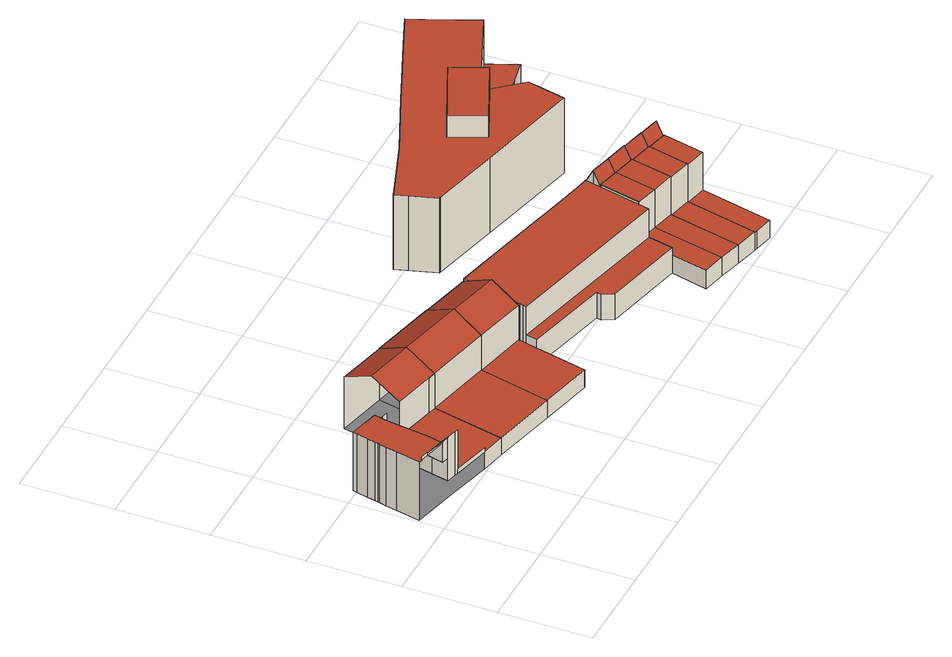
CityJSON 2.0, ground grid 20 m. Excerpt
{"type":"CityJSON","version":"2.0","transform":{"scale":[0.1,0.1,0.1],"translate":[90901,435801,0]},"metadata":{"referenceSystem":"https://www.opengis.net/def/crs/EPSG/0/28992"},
"CityObjects":{
"building1":{"type":"Building","attributes":{"TerrainHeight":0.56,"bron_tex":"UltraCAM-X 10cm juni 2008","voll_tex":"complete","bron_geo":"Lidar 15-30 punten - nov. 2008","status":"1"},"geometry":[{"type":"MultiSurface","lod":"2","boundaries":[[[0,1,2,3,4,5,6,7,8,9,10,11,12,13,14,15]],[[16,17,18,19]],[[20,21,22,23,24]],[[25,26,27,28,29,30,31,32,33,34,35,36]],[[37,38,39,40,41]],[[42,43,44]],[[45,46,47]],[[48,49,50,51,52,53,54,55,56,57,58,59]],[[60,61,32,31]],[[62,47,41,39]],[[45,62,34,63]],[[64,65,5,4]],[[65,64,66,44]],[[67,68,28,27]],[[68,67,69,70]],[[23,22,25,36]],[[31,30,71,72]],[[30,29,73,71]],[[29,28,50,49]],[[39,38,35,34]],[[3,2,53,52]],[[2,1,54,53]],[[1,0,74,54]],[[0,15,55,74]],[[15,14,75,55]],[[14,13,56,75]],[[13,12,76,56]],[[12,11,57,76]],[[10,9,47,46]],[[9,8,37,41]],[[8,7,16,19]],[[7,6,20,24]],[[4,3,77,78]],[[19,18,38,37]],[[18,17,36,35]],[[17,16,24,23]],[[44,43,6,5]],[[79,42,26,25]],[[43,79,22,20]],[[80,44,81,82]],[[79,80,82,83]],[[42,79,83,84]],[[42,85,27,26]],[[85,42,84,86]]],"semantics":{"surfaces":[{"type":"RoofSurface"},{"type":"GroundSurface"},{"type":"WallSurface"}],"values":[0,0,0,0,0,0,0,1,2,2,2,2,2,2,2,2,2,2,2,2,2,2,2,2,2,2,2,2,2,2,2,2,2,2,2,2,2,2,2,2,2,2,2,2]}}]},
"building2":{"type":"Building","attributes":{"TerrainHeight":0.4,"bron_tex":"UltraCAM-X 10cm juni 2008","voll_tex":"complete","bron_geo":"Lidar 15-30 punten - nov. 2008","status":"1"},"geometry":[{"type":"MultiSurface","lod":"2","boundaries":[[[87,88,89,90,91]],[[87,91,92,93]],[[94,59,58,95]],[[90,89,61,60]],[[89,88,96,97]],[[93,92,94,95]],[[97,96,33,32]]],"semantics":{"surfaces":[{"type":"RoofSurface"},{"type":"GroundSurface"},{"type":"WallSurface"}],"values":[0,0,1,2,2,2,2]}}]},
"building3":{"type":"Building","attributes":{"TerrainHeight":0.39,"bron_tex":"UltraCAM-X 10cm juni 2008","voll_tex":"complete","bron_geo":"Lidar 15-30 punten - nov. 2008","status":"1"},"geometry":[{"type":"MultiSurface","lod":"2","boundaries":[[[98,99,100,101,102]],[[103,90,104,105]],[[103,105,106,107]],[[108,109,49,48,59,94]],[[103,91,90]],[[105,104,110]],[[104,90,98,102]],[[103,107,92,91]],[[107,106,108,94]],[[106,105,110,111]],[[100,99,71,73]],[[99,98,72,71]],[[102,101,112,113]],[[101,100,49,109]]],"semantics":{"surfaces":[{"type":"RoofSurface"},{"type":"GroundSurface"},{"type":"WallSurface"}],"values":[0,0,0,1,2,2,2,2,2,2,2,2,2,2]}}]},
"building4":{"type":"Building","attributes":{"TerrainHeight":0.4,"bron_tex":"UltraCAM-X 10cm juni 2008","voll_tex":"complete","bron_geo":"Lidar 15-30 punten - nov. 2008","status":"1"},"geometry":[{"type":"MultiSurface","lod":"2","boundaries":[[[113,112,114,115,116,117,118,119]],[[120,121,122,121]],[[110,104,123,124,125]],[[110,125,126,111]],[[127,128,129,130,109,108]],[[125,124,131,132]],[[124,123,133,134]],[[123,104,113,119]],[[111,126,127,108]],[[126,125,132,127]],[[135,136,116,115]],[[136,135,137,138]],[[119,118,139,140]],[[115,114,130,129]],[[114,112,109,130]],[[120,121,117,116]],[[121,122,118,117]]],"semantics":{"surfaces":[{"type":"RoofSurface"},{"type":"GroundSurface"},{"type":"WallSurface"}],"values":[0,0,0,0,1,2,2,2,2,2,2,2,2,2,2,2,2]}}]},
"building5":{"type":"Building","attributes":{"TerrainHeight":0.46,"bron_tex":"UltraCAM-X 10cm juni 2008","voll_tex":"complete","bron_geo":"Lidar 15-30 punten - nov. 2008","status":"1"},"geometry":[{"type":"MultiSurface","lod":"2","boundaries":[[[122,121,120,141,142,143,144,145,146,147,148,149,150]],[[151,152,138,137,153,154,155]],[[156,157,158,159,160,161,129,128,127,162,163,164]],[[165,166,156,167]],[[168,165,167,169]],[[134,133,170,131]],[[151,155,159,158]],[[155,154,160,159]],[[154,153,161,160]],[[153,137,129,161]],[[122,150,140,139]],[[150,149,127,170]],[[149,148,162,127]],[[148,147,163,162]],[[147,146,164,163]],[[146,145,156,164]],[[145,144,169,156]],[[141,120,138,152]],[[171,172,144,143]]],"semantics":{"surfaces":[{"type":"RoofSurface"},{"type":"GroundSurface"},{"type":"WallSurface"}],"values":[0,0,1,2,2,2,2,2,2,2,2,2,2,2,2,2,2,2,2]}}]},
"building6":{"type":"Building","attributes":{"TerrainHeight":0.37,"bron_tex":"UltraCAM-X 10cm juni 2008","voll_tex":"complete","bron_geo":"Lidar 15-30 punten - nov. 2008","status":"1"},"geometry":[{"type":"MultiSurface","lod":"2","boundaries":[[[173,174,175,176,177,178,179]],[[143,142,141,142,180]],[[181,182,183,184]],[[184,144,185,181]],[[186,187,188,189,190]],[[156,191,192,193,158,157]],[[184,183,166,165]],[[183,182,191,156]],[[144,184,165,168]],[[194,195,152,151]],[[195,194,179,178]],[[180,142,177,176]],[[142,141,178,177]],[[186,190,143,180]],[[190,189,172,171]],[[189,188,185,144]],[[187,186,176,175]],[[173,179,158,193]],[[174,173,193,192]]],"semantics":{"surfaces":[{"type":"RoofSurface"},{"type":"GroundSurface"},{"type":"WallSurface"}],"values":[0,0,0,0,0,1,2,2,2,2,2,2,2,2,2,2,2,2,2]}}]},
"building7":{"type":"Building","attributes":{"TerrainHeight":0.37,"bron_tex":"UltraCAM-X 10cm juni 2008","voll_tex":"complete","bron_geo":"Lidar 15-30 punten - nov. 2008","status":"1"},"geometry":[{"type":"MultiSurface","lod":"2","boundaries":[[[175,174,196,197,198,199]],[[200,182,181,201,202]],[[181,185,203,201]],[[188,187,204,205]],[[191,206,207,208,209,192]],[[182,200,210,191]],[[200,202,206,210]],[[202,201,211,212]],[[201,203,213,211]],[[188,205,203,185]],[[205,204,214,215]],[[204,187,175,199]],[[199,198,216,217]],[[198,197,218,216]],[[197,196,219,218]],[[196,174,192,209]]],"semantics":{"surfaces":[{"type":"RoofSurface"},{"type":"GroundSurface"},{"type":"WallSurface"}],"values":[0,0,0,0,1,2,2,2,2,2,2,2,2,2,2,2]}}]},
"building8":{"type":"Building","attributes":{"TerrainHeight":0.54,"bron_tex":"UltraCAM-X 10cm juni 2008","voll_tex":"complete","bron_geo":"Lidar 15-30 punten - nov. 2008","status":"1"},"geometry":[{"type":"MultiSurface","lod":"2","boundaries":[[[217,216,218,219,220,221]],[[212,211,222,223,224]],[[211,213,225,222]],[[215,214,226,227]],[[228,229,209,208,207,206]],[[212,224,230,206]],[[224,223,228,230]],[[223,222,231,232]],[[222,225,233,231]],[[215,227,225,213]],[[227,226,234,235]],[[226,214,217,221]],[[221,220,236,237]],[[220,219,209,229]]],"semantics":{"surfaces":[{"type":"RoofSurface"},{"type":"GroundSurface"},{"type":"WallSurface"}],"values":[0,0,0,0,1,2,2,2,2,2,2,2,2,2]}}]},
"building9":{"type":"Building","attributes":{"TerrainHeight":0.7,"bron_tex":"UltraCAM-X 10cm juni 2008","voll_tex":"complete","bron_geo":"Lidar 15-30 punten - nov. 2008","status":"1"},"geometry":[{"type":"MultiSurface","lod":"2","boundaries":[[[237,236,238,239,240]],[[241,242,232,231]],[[231,233,243,241]],[[235,234,244,245]],[[246,247,229,228]],[[232,242,246,228]],[[235,245,243,233]],[[244,234,237,240]],[[239,238,248,247]],[[238,236,229,248]]],"semantics":{"surfaces":[{"type":"RoofSurface"},{"type":"GroundSurface"},{"type":"WallSurface"}],"values":[0,0,0,0,1,2,2,2,2,2]}}]},
"building10":{"type":"Building","attributes":{"TerrainHeight":0.25,"bron_tex":"UltraCAM-X 10cm juni 2008","voll_tex":"complete","bron_geo":"Lidar 15-30 punten - nov. 2008","status":"1"},"geometry":[{"type":"MultiSurface","lod":"2","boundaries":[[[249,250,251,252,253]],[[254,255,256,257,258,259,260,261,262,263,264,265,266,267,268,269,270,271,272,273,274,275,276,277,278]],[[279,280,281,282,283,284,285,286,287,288,289,290,291]],[[292,293,294,295,296,297,298,299,300,301,302,303,304,305,306]],[[249,253,255,254]],[[253,252,256,255]],[[252,251,286,285]],[[251,250,278,277]],[[250,249,254,278]],[[267,266,307,301]],[[266,265,302,307]],[[265,264,303,302]],[[264,263,304,303]],[[263,262,308,304]],[[262,261,305,308]],[[261,260,309,310]],[[260,259,311,312]],[[259,258,313,311]],[[258,257,314,315]],[[257,256,285,284]],[[277,276,287,286]],[[276,275,296,316]],[[275,274,317,318]],[[274,273,319,297]],[[273,272,298,319]],[[272,271,299,298]],[[271,270,320,299]],[[270,269,300,320]],[[269,268,321,300]],[[268,267,301,321]],[[284,283,322,323]],[[283,282,306,324]],[[282,281,292,306]],[[281,280,293,292]],[[280,279,325,293]],[[279,291,294,325]],[[291,290,326,294]],[[290,289,295,326]],[[289,288,327,295]],[[288,287,316,327]]],"semantics":{"surfaces":[{"type":"RoofSurface"},{"type":"GroundSurface"},{"type":"WallSurface"}],"values":[0,0,0,1,2,2,2,2,2,2,2,2,2,2,2,2,2,2,2,2,2,2,2,2,2,2,2,2,2,2,2,2,2,2,2,2,2,2,2,2]}}]}
},
"vertices":[
[27,346,140],[23,331,140],[18,307,140],[6,255,140],[14,253,140],[32,249,140],[79,238,140],[88,273,140],[100,362,140],[107,393,140],[77,400,140],[41,408,140],[39,399,140],[33,374,140],[29,357,140],[28,350,140],[88,273,98],[103,270,98],[123,356,98],[100,362,98],[79,238,94],[90,235,94],[95,234,94],[103,270,94],[88,273,94],[95,234,40],[116,229,40],[124,227,40],[206,207,40],[259,196,40],[292,340,40],[294,350,40],[277,354,40],[185,375,40],[131,387,40],[123,356,40],[103,270,40],[100,362,93],[123,356,93],[131,387,93],[117,391,93],[107,393,93],[116,229,144],[79,238,145],[32,249,145],[145,384,121],[77,400,121],[107,393,121],[292,340,0],[259,196,0],[206,207,0],[116,229,0],[6,255,0],[18,307,0],[23,331,0],[28,350,0],[33,374,0],[41,408,0],[185,375,0],[294,350,0],[294,350,122],[277,354,122],[131,387,121],[145,384,40],[14,253,147],[32,249,147],[14,253,145],[124,227,50],[206,207,50],[124,227,48],[206,207,48],[292,340,39],[294,350,39],[259,196,39],[27,346,0],[29,357,0],[39,399,0],[6,255,138],[14,253,138],[95,234,144],[90,235,144],[32,249,143],[90,235,143],[95,234,143],[116,229,142],[124,227,144],[124,227,142],
[199,440,156],[185,375,123],[277,354,123],[294,350,124],[309,415,156],[323,479,123],[214,504,123],[323,479,0],[214,504,0],[185,375,41],[277,354,41],
[294,350,41],[292,340,41],[259,196,41],[402,163,42],[439,317,42],[309,415,157],[439,317,124],[455,381,157],[470,445,124],[323,479,124],[470,445,0],[402,163,0],[455,381,156],[470,445,123],[402,163,41],[439,317,41],
[519,137,42],[545,248,42],[551,273,42],[553,280,42],[554,287,42],[555,291,42],[551,273,129],[553,280,129],[554,287,129],[555,291,124],[560,312,135],[570,354,156],[584,418,123],[584,418,0],[553,280,0],[545,248,0],[519,137,0],[560,312,0],[570,354,0],[555,291,123],[560,312,134],[545,248,62],[551,273,62],[545,248,61],[551,273,61],[554,287,41],[555,291,41],
[929,185,129],[933,200,129],[935,210,129],[955,297,129],[963,332,129],[942,336,129],[873,351,129],[716,388,129],[584,418,129],[555,291,129],[917,130,61],[929,185,61],[729,205,61],[727,195,61],[739,171,61],[963,332,0],[933,200,0],[917,130,0],[739,171,0],[727,195,0],[729,205,0],[716,388,0],[873,351,0],[942,336,0],[959,314,160],[963,332,126],[959,314,0],[955,297,128],[955,297,0],[555,291,0],[935,210,134],[955,297,134],
[898,51,44],[947,40,45],[981,196,45],[934,207,44],[933,200,44],[929,185,44],[917,130,44],[934,207,129],[1005,303,161],[1009,321,127],[963,332,127],[959,314,161],[1001,286,129],[934,207,135],[981,196,135],[1001,286,135],[955,297,135],[935,210,135],[1009,321,0],[947,40,0],[898,51,0],[917,130,62],[929,185,62],
[996,28,45],[1030,179,45],[1031,182,45],[1031,184,45],[1058,310,127],[1055,292,161],[1059,310,127],[1051,274,128],[1031,184,136],[1051,274,136],[1059,310,0],[1031,182,0],[1030,179,0],[996,28,0],[1058,310,0],[1055,292,159],[1059,310,125],[1051,274,126],[1031,184,134],[1051,274,134],[1031,182,43],[1031,184,43],[1030,179,43],[996,28,43],
[1047,16,44],[1083,172,44],[1108,280,159],[1112,297,125],[1060,309,125],[1104,262,126],[1083,172,134],[1104,262,134],[1112,297,0],[1047,16,0],[1060,309,0],[1108,280,158],[1112,297,124],[1104,262,125],[1083,172,132],[1104,262,132],[1047,16,42],[1083,172,42],
[1055,14,42],[1094,5,42],[1130,161,42],[1154,269,158],[1158,287,124],[1150,251,124],[1130,161,133],[1150,251,133],[1158,287,0],[1094,5,0],[1055,14,0],
[920,603,230],[952,530,230],[1092,590,230],[1085,606,230],[1060,664,230],[920,603,179],[1060,664,179],[1085,606,179],[1286,689,179],[1270,725,179],[1264,741,179],[1242,793,179],[1228,828,179],[1183,810,179],[1054,757,179],[993,732,179],[851,672,179],[742,633,179],[711,622,179],[720,594,179],[737,537,179],[738,537,179],[741,537,179],[741,536,179],[893,501,179],[1123,448,179],[1137,510,179],[1142,532,179],[1092,590,179],[952,530,179],[1236,608,74],[1261,613,74],[1313,623,74],[1293,672,74],[1289,681,74],[1286,689,74],[1085,606,74],[1092,590,74],[1142,532,74],[1148,562,74],[1151,580,74],[1173,589,74],[1206,602,74],[1313,623,0],[1261,613,0],[1206,602,0],[1151,580,0],[1137,510,0],[1123,448,0],[741,536,0],[741,537,0],[737,537,0],[711,622,0],[851,672,0],[993,732,0],[1054,757,0],[1228,828,0],[1293,672,0],[742,633,0],[1183,810,0],[1242,793,177],[1228,828,177],[1264,741,0],[1242,793,0],[1270,725,0],[1286,689,177],[1270,725,177],[1142,532,0],[1123,448,173],[1137,510,173],[893,501,0],[738,537,0],[720,594,0],[1289,681,72],[1286,689,72],[1289,681,0],[1236,608,0],[1173,589,0],[1148,562,0]
]}
